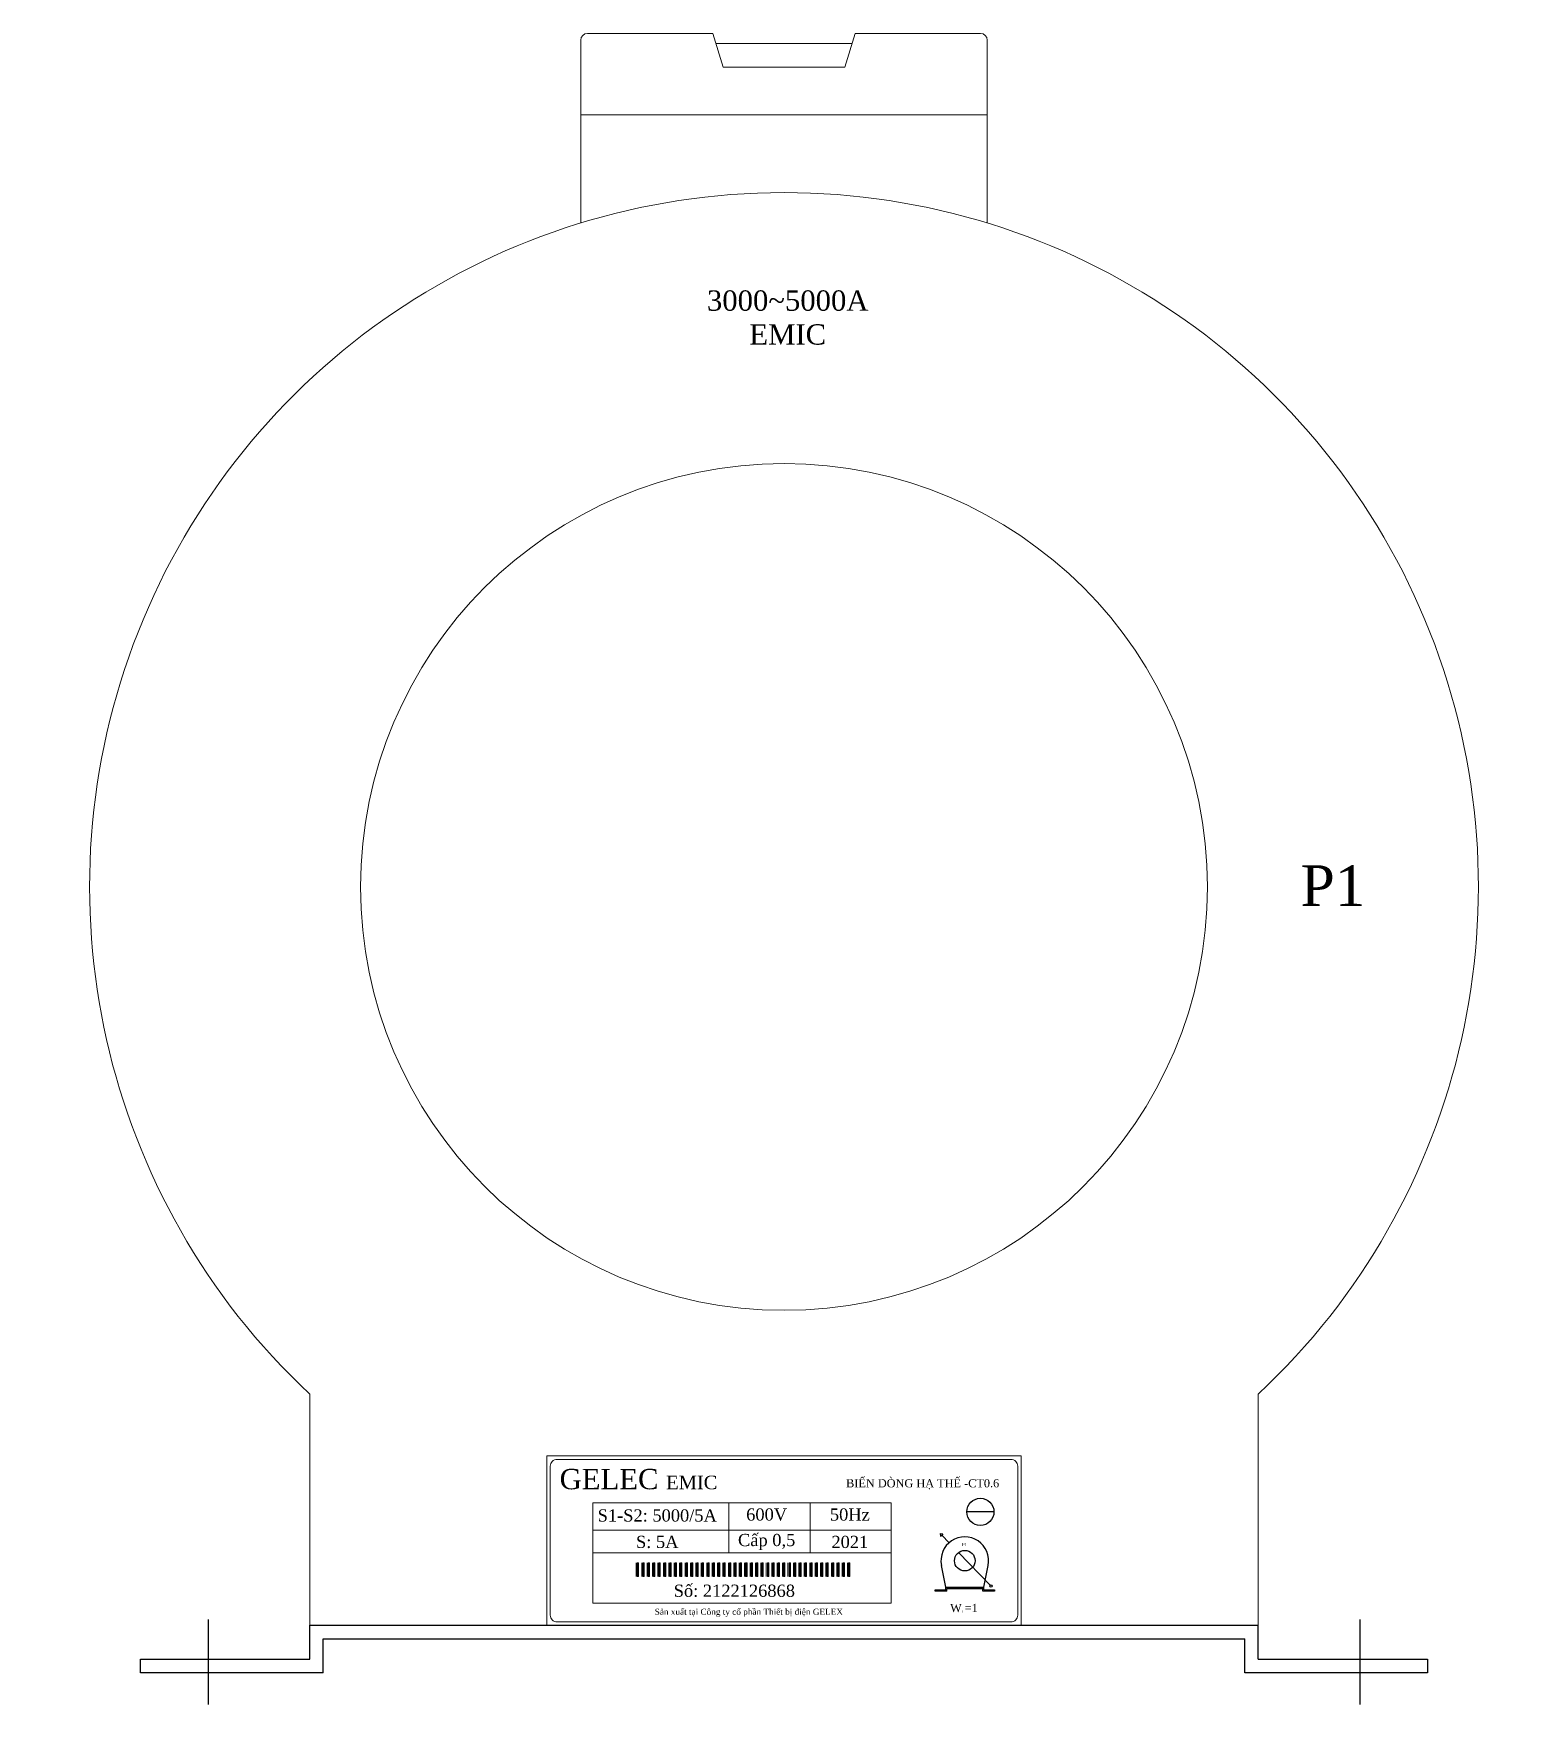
# Model space of a CAD drawing. Header units: millimetres. Extents: x 0 to 222, y 0 to 247.
import ezdxf

# ---------------------------------------------------------------- set-up
doc = ezdxf.new("R2010")
doc.units = ezdxf.units.MM
doc.styles.add('THIÊN1', font='times.ttf')

# ---------------------------------------------------------------- blocks, each defined once
blk = doc.blocks.new('*U412')
at = {"lineweight": 9}
for p, q in [((-30, 22.5), (-30, 11.5)), ((-29, 23.5), (-10.5, 23.5)), ((-9, 18.5), (-10.5, 23.5)), ((9, 18.5), (10.5, 23.5)), ((10.5, 23.5), (29, 23.5)), ((30, 22.5), (30, 11.5)), ((-10.05, 22), (10.05, 22)), ((-9, 18.5), (9, 18.5)), ((-30, 11.5), (30, 11.5)), ((-21.81, -202.27), (-21.81, -204.27)), ((-21.81, -202.27), (-21.81, -204.27)), ((-21.64, -202.27), (-21.64, -204.27)), ((-21.62, -202.27), (-21.62, -204.27)), ((-21.59, -202.27), (-21.59, -204.27)), ((-21.56, -202.27), (-21.56, -204.27)), ((-21.53, -202.27), (-21.53, -204.27)), ((-21.5, -202.27), (-21.5, -204.27)), ((-21.48, -204.27), (-21.48, -202.27)), ((-21.01, -202.27), (-21.01, -204.27)), ((-21.01, -202.27), (-21.01, -204.27)), ((-20.84, -202.27), (-20.84, -204.27)), ((-20.82, -202.27), (-20.82, -204.27)), ((-20.79, -202.27), (-20.79, -204.27)), ((-20.76, -202.27), (-20.76, -204.27)), ((-20.73, -202.27), (-20.73, -204.27)), ((-20.7, -202.27), (-20.7, -204.27)), ((-20.68, -204.27), (-20.68, -202.27)), ((-20.21, -202.27), (-20.21, -204.27)), ((-20.21, -202.27), (-20.21, -204.27)), ((-20.04, -202.27), (-20.04, -204.27)), ((-20.02, -202.27), (-20.02, -204.27)), ((-19.99, -202.27), (-19.99, -204.27)), ((-19.96, -202.27), (-19.96, -204.27)), ((-19.93, -202.27), (-19.93, -204.27)), ((-19.9, -202.27), (-19.9, -204.27)), ((-19.88, -204.27), (-19.88, -202.27)), ((-19.41, -202.27), (-19.41, -204.27)), ((-19.41, -202.27), (-19.41, -204.27)), ((-19.24, -202.27), (-19.24, -204.27)), ((-19.22, -202.27), (-19.22, -204.27)), ((-19.19, -202.27), (-19.19, -204.27)), ((-19.16, -202.27), (-19.16, -204.27)), ((-19.13, -202.27), (-19.13, -204.27)), ((-19.1, -202.27), (-19.1, -204.27)), ((-19.08, -204.27), (-19.08, -202.27)), ((-18.61, -202.27), (-18.61, -204.27)), ((-18.61, -202.27), (-18.61, -204.27)), ((-18.44, -202.27), (-18.44, -204.27)), ((-18.42, -202.27), (-18.42, -204.27)), ((-18.39, -202.27), (-18.39, -204.27)), ((-18.36, -202.27), (-18.36, -204.27)), ((-18.33, -202.27), (-18.33, -204.27)), ((-18.3, -202.27), (-18.3, -204.27)), ((-18.28, -204.27), (-18.28, -202.27)), ((-17.81, -202.27), (-17.81, -204.27)), ((-17.81, -202.27), (-17.81, -204.27)), ((-17.64, -202.27), (-17.64, -204.27)), ((-17.62, -202.27), (-17.62, -204.27)), ((-17.59, -202.27), (-17.59, -204.27)), ((-17.56, -202.27), (-17.56, -204.27)), ((-17.53, -202.27), (-17.53, -204.27)), ((-17.5, -202.27), (-17.5, -204.27)), ((-17.48, -204.27), (-17.48, -202.27)), ((-17.01, -202.27), (-17.01, -204.27)), ((-17.01, -202.27), (-17.01, -204.27)), ((-16.84, -202.27), (-16.84, -204.27)), ((-16.82, -202.27), (-16.82, -204.27)), ((-16.79, -202.27), (-16.79, -204.27)), ((-16.76, -202.27), (-16.76, -204.27)), ((-16.73, -202.27), (-16.73, -204.27)), ((-16.7, -202.27), (-16.7, -204.27)), ((-16.68, -204.27), (-16.68, -202.27)), ((-16.21, -202.27), (-16.21, -204.27)), ((-16.21, -202.27), (-16.21, -204.27)), ((-16.04, -202.27), (-16.04, -204.27)), ((-16.02, -202.27), (-16.02, -204.27)), ((-15.99, -202.27), (-15.99, -204.27)), ((-15.96, -202.27), (-15.96, -204.27)), ((-15.93, -202.27), (-15.93, -204.27)), ((-15.9, -202.27), (-15.9, -204.27)), ((-15.88, -204.27), (-15.88, -202.27)), ((-15.41, -202.27), (-15.41, -204.27)), ((-15.41, -202.27), (-15.41, -204.27)), ((-15.24, -202.27), (-15.24, -204.27)), ((-15.22, -202.27), (-15.22, -204.27)), ((-15.19, -202.27), (-15.19, -204.27)), ((-15.16, -202.27), (-15.16, -204.27)), ((-15.13, -202.27), (-15.13, -204.27)), ((-15.1, -202.27), (-15.1, -204.27)), ((-15.08, -204.27), (-15.08, -202.27)), ((-14.61, -202.27), (-14.61, -204.27)), ((-14.61, -202.27), (-14.61, -204.27)), ((-14.44, -202.27), (-14.44, -204.27)), ((-14.42, -202.27), (-14.42, -204.27)), ((-14.39, -202.27), (-14.39, -204.27)), ((-14.36, -202.27), (-14.36, -204.27)), ((-14.33, -202.27), (-14.33, -204.27)), ((-14.3, -202.27), (-14.3, -204.27)), ((-14.28, -204.27), (-14.28, -202.27)), ((-13.81, -202.27), (-13.81, -204.27)), ((-13.81, -202.27), (-13.81, -204.27)), ((-13.64, -202.27), (-13.64, -204.27)), ((-13.62, -202.27), (-13.62, -204.27)), ((-13.59, -202.27), (-13.59, -204.27)), ((-13.56, -202.27), (-13.56, -204.27)), ((-13.53, -202.27), (-13.53, -204.27)), ((-13.5, -202.27), (-13.5, -204.27)), ((-13.48, -204.27), (-13.48, -202.27)), ((-13.01, -202.27), (-13.01, -204.27)), ((-13.01, -202.27), (-13.01, -204.27)), ((-12.84, -202.27), (-12.84, -204.27)), ((-12.82, -202.27), (-12.82, -204.27)), ((-12.79, -202.27), (-12.79, -204.27)), ((-12.76, -202.27), (-12.76, -204.27)), ((-12.73, -202.27), (-12.73, -204.27)), ((-12.7, -202.27), (-12.7, -204.27)), ((-12.68, -204.27), (-12.68, -202.27)), ((-12.21, -202.27), (-12.21, -204.27)), ((-12.21, -202.27), (-12.21, -204.27)), ((-12.04, -202.27), (-12.04, -204.27)), ((-12.02, -202.27), (-12.02, -204.27)), ((-11.99, -202.27), (-11.99, -204.27)), ((-11.96, -202.27), (-11.96, -204.27)), ((-11.93, -202.27), (-11.93, -204.27)), ((-11.9, -202.27), (-11.9, -204.27)), ((-11.88, -204.27), (-11.88, -202.27)), ((-11.41, -202.27), (-11.41, -204.27)), ((-11.41, -202.27), (-11.41, -204.27)), ((-11.24, -202.27), (-11.24, -204.27)), ((-11.22, -202.27), (-11.22, -204.27)), ((-11.19, -202.27), (-11.19, -204.27)), ((-11.16, -202.27), (-11.16, -204.27)), ((-11.13, -202.27), (-11.13, -204.27)), ((-11.1, -202.27), (-11.1, -204.27)), ((-11.08, -204.27), (-11.08, -202.27)), ((-10.61, -202.27), (-10.61, -204.27)), ((-10.61, -202.27), (-10.61, -204.27)), ((-10.44, -202.27), (-10.44, -204.27)), ((-10.42, -202.27), (-10.42, -204.27)), ((-10.39, -202.27), (-10.39, -204.27)), ((-10.36, -202.27), (-10.36, -204.27)), ((-10.33, -202.27), (-10.33, -204.27)), ((-10.3, -202.27), (-10.3, -204.27)), ((-10.28, -204.27), (-10.28, -202.27)), ((-9.81, -202.27), (-9.81, -204.27)), ((-9.81, -202.27), (-9.81, -204.27)), ((-9.64, -202.27), (-9.64, -204.27)), ((-9.62, -202.27), (-9.62, -204.27)), ((-9.59, -202.27), (-9.59, -204.27)), ((-9.56, -202.27), (-9.56, -204.27)), ((-9.53, -202.27), (-9.53, -204.27)), ((-9.5, -202.27), (-9.5, -204.27)), ((-9.48, -204.27), (-9.48, -202.27)), ((-9.01, -202.27), (-9.01, -204.27)), ((-9.01, -202.27), (-9.01, -204.27)), ((-8.84, -202.27), (-8.84, -204.27)), ((-8.82, -202.27), (-8.82, -204.27)), ((-8.79, -202.27), (-8.79, -204.27)), ((-8.76, -202.27), (-8.76, -204.27)), ((-8.73, -202.27), (-8.73, -204.27)), ((-8.7, -202.27), (-8.7, -204.27)), ((-8.68, -204.27), (-8.68, -202.27)), ((-8.21, -202.27), (-8.21, -204.27)), ((-8.21, -202.27), (-8.21, -204.27)), ((-8.04, -202.27), (-8.04, -204.27)), ((-8.02, -202.27), (-8.02, -204.27)), ((-7.99, -202.27), (-7.99, -204.27)), ((-7.96, -202.27), (-7.96, -204.27)), ((-7.93, -202.27), (-7.93, -204.27)), ((-7.9, -202.27), (-7.9, -204.27)), ((-7.88, -204.27), (-7.88, -202.27)), ((-7.41, -202.27), (-7.41, -204.27)), ((-7.41, -202.27), (-7.41, -204.27)), ((-7.24, -202.27), (-7.24, -204.27)), ((-7.22, -202.27), (-7.22, -204.27)), ((-7.19, -202.27), (-7.19, -204.27)), ((-7.16, -202.27), (-7.16, -204.27)), ((-7.13, -202.27), (-7.13, -204.27)), ((-7.1, -202.27), (-7.1, -204.27)), ((-7.08, -204.27), (-7.08, -202.27)), ((-6.61, -202.27), (-6.61, -204.27)), ((-6.61, -202.27), (-6.61, -204.27)), ((-6.44, -202.27), (-6.44, -204.27)), ((-6.42, -202.27), (-6.42, -204.27)), ((-6.39, -202.27), (-6.39, -204.27)), ((-6.36, -202.27), (-6.36, -204.27)), ((-6.33, -202.27), (-6.33, -204.27)), ((-6.3, -202.27), (-6.3, -204.27)), ((-6.28, -204.27), (-6.28, -202.27)), ((-5.81, -202.27), (-5.81, -204.27)), ((-5.81, -202.27), (-5.81, -204.27)), ((-5.64, -202.27), (-5.64, -204.27)), ((-5.62, -202.27), (-5.62, -204.27)), ((-5.59, -202.27), (-5.59, -204.27)), ((-5.56, -202.27), (-5.56, -204.27)), ((-5.53, -202.27), (-5.53, -204.27)), ((-5.5, -202.27), (-5.5, -204.27)), ((-5.48, -204.27), (-5.48, -202.27)), ((-5.01, -202.27), (-5.01, -204.27)), ((-5.01, -202.27), (-5.01, -204.27)), ((-4.84, -202.27), (-4.84, -204.27)), ((-4.82, -202.27), (-4.82, -204.27)), ((-4.79, -202.27), (-4.79, -204.27)), ((-4.76, -202.27), (-4.76, -204.27)), ((-4.73, -202.27), (-4.73, -204.27)), ((-4.7, -202.27), (-4.7, -204.27)), ((-4.68, -204.27), (-4.68, -202.27)), ((-4.21, -202.27), (-4.21, -204.27)), ((-4.21, -202.27), (-4.21, -204.27)), ((-4.04, -202.27), (-4.04, -204.27)), ((-4.02, -202.27), (-4.02, -204.27)), ((-3.99, -202.27), (-3.99, -204.27)), ((-3.96, -202.27), (-3.96, -204.27)), ((-3.93, -202.27), (-3.93, -204.27)), ((-3.9, -202.27), (-3.9, -204.27)), ((-3.88, -204.27), (-3.88, -202.27)), ((-3.41, -202.27), (-3.41, -204.27)), ((-3.41, -202.27), (-3.41, -204.27)), ((-3.24, -202.27), (-3.24, -204.27)), ((-3.22, -202.27), (-3.22, -204.27)), ((-3.19, -202.27), (-3.19, -204.27)), ((-3.16, -202.27), (-3.16, -204.27)), ((-3.13, -202.27), (-3.13, -204.27)), ((-3.1, -202.27), (-3.1, -204.27)), ((-3.08, -204.27), (-3.08, -202.27)), ((-2.61, -202.27), (-2.61, -204.27)), ((-2.61, -202.27), (-2.61, -204.27)), ((-2.44, -202.27), (-2.44, -204.27)), ((-2.42, -202.27), (-2.42, -204.27)), ((-2.39, -202.27), (-2.39, -204.27)), ((-2.36, -202.27), (-2.36, -204.27)), ((-2.33, -202.27), (-2.33, -204.27)), ((-2.3, -202.27), (-2.3, -204.27)), ((-2.28, -204.27), (-2.28, -202.27)), ((-1.81, -202.27), (-1.81, -204.27)), ((-1.81, -202.27), (-1.81, -204.27)), ((-1.64, -202.27), (-1.64, -204.27)), ((-1.62, -202.27), (-1.62, -204.27)), ((-1.59, -202.27), (-1.59, -204.27)), ((-1.56, -202.27), (-1.56, -204.27)), ((-1.53, -202.27), (-1.53, -204.27)), ((-1.5, -202.27), (-1.5, -204.27)), ((-1.48, -204.27), (-1.48, -202.27)), ((-1.01, -202.27), (-1.01, -204.27)), ((-1.01, -202.27), (-1.01, -204.27)), ((-0.84, -202.27), (-0.84, -204.27)), ((-0.82, -202.27), (-0.82, -204.27)), ((-0.79, -202.27), (-0.79, -204.27)), ((-0.76, -202.27), (-0.76, -204.27)), ((-0.73, -202.27), (-0.73, -204.27)), ((-0.7, -202.27), (-0.7, -204.27)), ((-0.68, -204.27), (-0.68, -202.27)), ((-0.21, -202.27), (-0.21, -204.27)), ((-0.21, -202.27), (-0.21, -204.27)), ((-0.04, -202.27), (-0.04, -204.27)), ((-0.02, -202.27), (-0.02, -204.27)), ((0.01, -202.27), (0.01, -204.27)), ((0.04, -202.27), (0.04, -204.27)), ((0.07, -202.27), (0.07, -204.27)), ((0.1, -202.27), (0.1, -204.27)), ((0.12, -204.27), (0.12, -202.27)), ((0.59, -202.27), (0.59, -204.27)), ((0.59, -202.27), (0.59, -204.27)), ((0.76, -202.27), (0.76, -204.27)), ((0.78, -202.27), (0.78, -204.27)), ((0.81, -202.27), (0.81, -204.27)), ((0.84, -202.27), (0.84, -204.27)), ((0.87, -202.27), (0.87, -204.27)), ((0.9, -202.27), (0.9, -204.27)), ((0.92, -204.27), (0.92, -202.27)), ((1.39, -202.27), (1.39, -204.27)), ((1.39, -202.27), (1.39, -204.27)), ((1.56, -202.27), (1.56, -204.27)), ((1.58, -202.27), (1.58, -204.27)), ((1.61, -202.27), (1.61, -204.27)), ((1.64, -202.27), (1.64, -204.27)), ((1.67, -202.27), (1.67, -204.27)), ((1.7, -202.27), (1.7, -204.27)), ((1.72, -204.27), (1.72, -202.27)), ((2.19, -202.27), (2.19, -204.27)), ((2.19, -202.27), (2.19, -204.27)), ((2.36, -202.27), (2.36, -204.27)), ((2.38, -202.27), (2.38, -204.27)), ((2.41, -202.27), (2.41, -204.27)), ((2.44, -202.27), (2.44, -204.27)), ((2.47, -202.27), (2.47, -204.27)), ((2.5, -202.27), (2.5, -204.27)), ((2.52, -204.27), (2.52, -202.27)), ((2.99, -202.27), (2.99, -204.27)), ((2.99, -202.27), (2.99, -204.27)), ((3.16, -202.27), (3.16, -204.27)), ((3.18, -202.27), (3.18, -204.27)), ((3.21, -202.27), (3.21, -204.27)), ((3.24, -202.27), (3.24, -204.27)), ((3.27, -202.27), (3.27, -204.27)), ((3.3, -202.27), (3.3, -204.27)), ((3.32, -204.27), (3.32, -202.27)), ((3.79, -202.27), (3.79, -204.27)), ((3.79, -202.27), (3.79, -204.27)), ((3.96, -202.27), (3.96, -204.27)), ((3.98, -202.27), (3.98, -204.27)), ((4.01, -202.27), (4.01, -204.27)), ((4.04, -202.27), (4.04, -204.27)), ((4.07, -202.27), (4.07, -204.27)), ((4.1, -202.27), (4.1, -204.27)), ((4.12, -204.27), (4.12, -202.27)), ((4.59, -202.27), (4.59, -204.27)), ((4.59, -202.27), (4.59, -204.27)), ((4.76, -202.27), (4.76, -204.27)), ((4.78, -202.27), (4.78, -204.27)), ((4.81, -202.27), (4.81, -204.27)), ((4.84, -202.27), (4.84, -204.27)), ((4.87, -202.27), (4.87, -204.27)), ((4.9, -202.27), (4.9, -204.27)), ((4.92, -204.27), (4.92, -202.27)), ((5.39, -202.27), (5.39, -204.27)), ((5.39, -202.27), (5.39, -204.27)), ((5.56, -202.27), (5.56, -204.27)), ((5.58, -202.27), (5.58, -204.27)), ((5.61, -202.27), (5.61, -204.27)), ((5.64, -202.27), (5.64, -204.27)), ((5.67, -202.27), (5.67, -204.27)), ((5.7, -202.27), (5.7, -204.27)), ((5.72, -204.27), (5.72, -202.27)), ((6.19, -202.27), (6.19, -204.27)), ((6.19, -202.27), (6.19, -204.27)), ((6.36, -202.27), (6.36, -204.27)), ((6.38, -202.27), (6.38, -204.27)), ((6.41, -202.27), (6.41, -204.27)), ((6.44, -202.27), (6.44, -204.27)), ((6.47, -202.27), (6.47, -204.27)), ((6.5, -202.27), (6.5, -204.27)), ((6.52, -204.27), (6.52, -202.27)), ((6.99, -202.27), (6.99, -204.27)), ((6.99, -202.27), (6.99, -204.27)), ((7.16, -202.27), (7.16, -204.27)), ((7.18, -202.27), (7.18, -204.27)), ((7.21, -202.27), (7.21, -204.27)), ((7.24, -202.27), (7.24, -204.27)), ((7.27, -202.27), (7.27, -204.27)), ((7.3, -202.27), (7.3, -204.27)), ((7.32, -204.27), (7.32, -202.27)), ((7.79, -202.27), (7.79, -204.27)), ((7.79, -202.27), (7.79, -204.27)), ((7.96, -202.27), (7.96, -204.27)), ((7.98, -202.27), (7.98, -204.27)), ((8.01, -202.27), (8.01, -204.27)), ((8.04, -202.27), (8.04, -204.27)), ((8.07, -202.27), (8.07, -204.27)), ((8.1, -202.27), (8.1, -204.27)), ((8.12, -204.27), (8.12, -202.27)), ((8.59, -202.27), (8.59, -204.27)), ((8.59, -202.27), (8.59, -204.27)), ((8.76, -202.27), (8.76, -204.27)), ((8.78, -202.27), (8.78, -204.27)), ((8.81, -202.27), (8.81, -204.27)), ((8.84, -202.27), (8.84, -204.27)), ((8.87, -202.27), (8.87, -204.27)), ((8.9, -202.27), (8.9, -204.27)), ((8.92, -204.27), (8.92, -202.27)), ((9.39, -202.27), (9.39, -204.27)), ((9.39, -202.27), (9.39, -204.27)), ((9.56, -202.27), (9.56, -204.27)), ((9.58, -202.27), (9.58, -204.27)), ((9.61, -202.27), (9.61, -204.27)), ((9.64, -202.27), (9.64, -204.27)), ((9.67, -202.27), (9.67, -204.27)), ((9.7, -202.27), (9.7, -204.27)), ((9.72, -204.27), (9.72, -202.27))]:
    blk.add_line(p, q, dxfattribs=at)
at = {"color": 1, "lineweight": 9}
for p, q in [((-30, -4.49), (-30, 11.5)), ((30, 11.5), (30, -4.49)), ((-70, -211.5), (-70, -177.37)), ((70, -211.5), (70, -177.37))]:
    blk.add_line(p, q, dxfattribs=at)
at = {"color": 251, "lineweight": 9}
for p, q in [((-8.13, -193.42), (-8.13, -200.82)), ((3.85, -193.42), (3.85, -200.82)), ((-28.24, -197.46), (15.83, -197.46)), ((-28.24, -200.82), (15.83, -200.82))]:
    blk.add_line(p, q, dxfattribs=at)
for p, q in [((30.99, -194.75), (26.99, -194.75)), ((23.05, -197.94), (23.43, -197.99)), ((23.05, -197.94), (23.1, -198.32)), ((23.1, -198.32), (23.28, -198.17)), ((23.43, -197.99), (23.28, -198.17)), ((23.28, -198.17), (24.38, -199.31)), ((25.77, -200.75), (30.45, -205.59)), ((23.89, -205.88), (23.24, -202.66)), ((29.49, -205.88), (30.14, -202.66)), ((23.89, -206.28), (23.89, -205.88)), ((23.89, -205.88), (29.49, -205.88)), ((24.05, -206.44), (24.05, -206.04)), ((24.05, -206.04), (29.33, -206.04)), ((29.33, -206.44), (29.33, -206.04)), ((29.49, -206.28), (29.49, -205.88))]:
    blk.add_line(p, q)
at = {"color": 54}
for p, q in [((-85, -210.66), (-85, -223.2)), ((-70, -216.5), (-70, -211.5)), ((-70, -211.5), (70, -211.5)), ((-35, -211.5), (35, -211.5)), ((-35, -211.5), (35, -211.5)), ((70, -216.5), (70, -211.5)), ((85, -210.66), (85, -223.2)), ((-68, -218.5), (-68, -213.5)), ((-68, -213.5), (68, -213.5)), ((68, -218.5), (68, -213.5))]:
    blk.add_line(p, q, dxfattribs=at)
at = {"color": 251, "lineweight": 9}
for points in [[(-35, -211.5), (35, -211.5), (35, -186.5), (-35, -186.5)], [(-28.24, -208.22), (15.83, -208.22), (15.83, -193.42), (-28.24, -193.42)]]:
    blk.add_lwpolyline(points, close=True, dxfattribs=at)
blk.add_lwpolyline([(-33.5, -211), (33.5, -211, 0.414214), (34.5, -210), (34.5, -188, 0.414214), (33.5, -187), (-33.5, -187, 0.414214), (-34.5, -188), (-34.5, -210, 0.414214)], format="xyb", close=True, dxfattribs=at)
at = {"lineweight": 9}
for points in [[(-21.66, -204.27), (-21.46, -204.27), (-21.46, -202.27), (-21.66, -202.27)], [(-20.86, -204.27), (-20.66, -204.27), (-20.66, -202.27), (-20.86, -202.27)], [(-20.06, -204.27), (-19.86, -204.27), (-19.86, -202.27), (-20.06, -202.27)], [(-19.26, -204.27), (-19.06, -204.27), (-19.06, -202.27), (-19.26, -202.27)], [(-18.46, -204.27), (-18.26, -204.27), (-18.26, -202.27), (-18.46, -202.27)], [(-17.66, -204.27), (-17.46, -204.27), (-17.46, -202.27), (-17.66, -202.27)], [(-16.86, -204.27), (-16.66, -204.27), (-16.66, -202.27), (-16.86, -202.27)], [(-16.06, -204.27), (-15.86, -204.27), (-15.86, -202.27), (-16.06, -202.27)], [(-15.26, -204.27), (-15.06, -204.27), (-15.06, -202.27), (-15.26, -202.27)], [(-14.46, -204.27), (-14.26, -204.27), (-14.26, -202.27), (-14.46, -202.27)], [(-13.66, -204.27), (-13.46, -204.27), (-13.46, -202.27), (-13.66, -202.27)], [(-12.86, -204.27), (-12.66, -204.27), (-12.66, -202.27), (-12.86, -202.27)], [(-12.06, -204.27), (-11.86, -204.27), (-11.86, -202.27), (-12.06, -202.27)], [(-11.26, -204.27), (-11.06, -204.27), (-11.06, -202.27), (-11.26, -202.27)], [(-10.46, -204.27), (-10.26, -204.27), (-10.26, -202.27), (-10.46, -202.27)], [(-9.66, -204.27), (-9.46, -204.27), (-9.46, -202.27), (-9.66, -202.27)], [(-8.86, -204.27), (-8.66, -204.27), (-8.66, -202.27), (-8.86, -202.27)], [(-8.06, -204.27), (-7.86, -204.27), (-7.86, -202.27), (-8.06, -202.27)], [(-7.26, -204.27), (-7.06, -204.27), (-7.06, -202.27), (-7.26, -202.27)], [(-6.46, -204.27), (-6.26, -204.27), (-6.26, -202.27), (-6.46, -202.27)], [(-5.66, -204.27), (-5.46, -204.27), (-5.46, -202.27), (-5.66, -202.27)], [(-4.86, -204.27), (-4.66, -204.27), (-4.66, -202.27), (-4.86, -202.27)], [(-4.06, -204.27), (-3.86, -204.27), (-3.86, -202.27), (-4.06, -202.27)], [(-3.26, -204.27), (-3.06, -204.27), (-3.06, -202.27), (-3.26, -202.27)], [(-2.46, -204.27), (-2.26, -204.27), (-2.26, -202.27), (-2.46, -202.27)], [(-1.66, -204.27), (-1.46, -204.27), (-1.46, -202.27), (-1.66, -202.27)], [(-0.86, -204.27), (-0.66, -204.27), (-0.66, -202.27), (-0.86, -202.27)], [(-0.06, -204.27), (0.14, -204.27), (0.14, -202.27), (-0.06, -202.27)], [(0.74, -204.27), (0.94, -204.27), (0.94, -202.27), (0.74, -202.27)], [(1.54, -204.27), (1.74, -204.27), (1.74, -202.27), (1.54, -202.27)], [(2.34, -204.27), (2.54, -204.27), (2.54, -202.27), (2.34, -202.27)], [(3.14, -204.27), (3.34, -204.27), (3.34, -202.27), (3.14, -202.27)], [(3.94, -204.27), (4.14, -204.27), (4.14, -202.27), (3.94, -202.27)], [(4.74, -204.27), (4.94, -204.27), (4.94, -202.27), (4.74, -202.27)], [(5.54, -204.27), (5.74, -204.27), (5.74, -202.27), (5.54, -202.27)], [(6.34, -204.27), (6.54, -204.27), (6.54, -202.27), (6.34, -202.27)], [(7.14, -204.27), (7.34, -204.27), (7.34, -202.27), (7.14, -202.27)], [(7.94, -204.27), (8.14, -204.27), (8.14, -202.27), (7.94, -202.27)], [(8.74, -204.27), (8.94, -204.27), (8.94, -202.27), (8.74, -202.27)], [(9.54, -204.27), (9.74, -204.27), (9.74, -202.27), (9.54, -202.27)]]:
    blk.add_lwpolyline(points, close=True, dxfattribs=at)
for points in [[(24.05, -206.44), (22.29, -206.44), (22.29, -206.28), (23.89, -206.28)], [(29.49, -206.28), (31.09, -206.28), (31.09, -206.44), (29.33, -206.44)]]:
    blk.add_lwpolyline(points)
at = {"color": 54}
for points in [[(-68, -218.5), (-95, -218.5), (-95, -216.5), (-70, -216.5)], [(70, -216.5), (95, -216.5), (95, -218.5), (68, -218.5)]]:
    blk.add_lwpolyline(points, dxfattribs=at)
at = {"color": 1, "lineweight": 9}
blk.add_circle((0, -102.5), 62.5, dxfattribs=at)
for centre, radius in [((28.99, -194.75), 2), ((26.69, -201.96), 1.52), ((30.56, -205.7), 0.16)]:
    blk.add_circle(centre, radius)
at = {"lineweight": 9}
for centre, start, end in [((-29, 22.5), 90, 180), ((29, 22.5), 0, 90)]:
    blk.add_arc(centre, 1, start, end, dxfattribs=at)
at = {"color": 1, "lineweight": 9}
blk.add_arc((0, -102.5), 102.5, 313.0728, 226.9272, dxfattribs=at)
blk.add_arc((26.69, -201.96), 3.52, 348.5926, 191.4074)
at = {"color": 1, "attachment_point": 5, "style": 'THIÊN1'}
for s, insert, char_height, width in [('3000~5000A\\PEMIC', (0.55, -18.46), 3, 120.4355), ('P1', (81.05, -102.3), 6, 240.871)]:
    blk.add_mtext(s, dxfattribs=dict(at, insert=insert, char_height=char_height, width=width))
at = {"attachment_point": 5, "style": 'THIÊN1'}
for s, insert, char_height, width in [('GELEC {\\H0.6667x;EMIC}', (-21.48, -189.93), 3, 120.4355), ('BIẾN DÒNG HẠ THẾ -CT0.6', (20.47, -190.68), 1.2, 72.2613), ('S1-S2: 5000/5A', (-18.71, -195.3), 1.8, 72.2613), ('600V', (-2.56, -195.16), 1.8, 72.2613), ('50Hz', (9.72, -195.16), 1.8, 72.2613), ('S: 5A', (-18.71, -199.2), 1.8, 72.2613), ('Cấp 0,5', (-2.56, -199.2), 1.8, 72.2613), ('2021', (9.72, -199.2), 1.8, 72.2613), ('P1', (26.64, -199.57), 0.48, 19.2697), ('Số: 2122126868', (-7.33, -206.41), 1.8, 72.2613), ('Sản xuất tại Công ty cổ phần Thiết bị điện GELEX', (-5.19, -209.65), 0.9, 54.196), ('\\pi-3.6,l3.6,t3.6;W =1', (26.57, -208.95), 1.2, 72.2613), ('1', (26.31, -209.46), 0.36, 21.6784)]:
    blk.add_mtext(s, dxfattribs=dict(at, insert=insert, char_height=char_height, width=width))

msp = doc.modelspace()

# ---------------------------------------------------------------- block references
msp.add_blockref('*U412', (111, 223.2))

doc.saveas('drawing.dxf')
